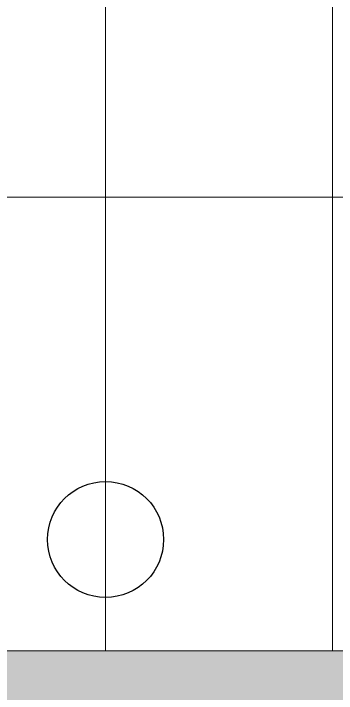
# Model space of a CAD drawing. Header units: millimetres. Extents: x 1499747 to 4230374, y -28481 to 441852.
# Drawn here: x 4051649 to 4052502, y 363716 to 365514 of the extents above; entities that cross this region are included whole.
import ezdxf

# ---------------------------------------------------------------- set-up
doc = ezdxf.new("R2010")
doc.units = ezdxf.units.MM
doc.header["$MEASUREMENT"] = 0
doc.layers.add('Чертеж и Рисунок', color=7, linetype='Continuous')

msp = doc.modelspace()

# ---------------------------------------------------------------- hatches: boundary and pattern name
at = {"layer": 'Чертеж и Рисунок', "linetype": 'Continuous', "lineweight": 0, "true_color": 0x7f7f7f}
for points in [[(4051441.96908, 363828.35626), (4051441.96908, 359728.35), (4051941.96985, 359728.35), (4051941.96985, 363828.35626)], [(4051941.96985, 363828.35626), (4051941.96985, 363628.35595), (4054391.97359, 363628.35595), (4054391.97359, 363828.35626)]]:
    msp.add_hatch(color=8, dxfattribs=at).paths.add_polyline_path(points)

# ---------------------------------------------------------------- linework, layer by layer
at = {"color": 4, "lineweight": 30}
msp.add_circle((4051891.76977, 364122.94576), 153.33953, dxfattribs=at)
at = {"layer": 'Чертеж и Рисунок', "color": 253, "linetype": 'Continuous', "lineweight": 5, "true_color": 0xaaaaaa}
for points in [[(4051891.76977, 368578.36352), (4051891.76977, 363828.35626)], [(4052491.77069, 368578.36352), (4052491.77069, 363828.35626)], [(4051366.96897, 365027.95809), (4052666.97095, 365027.95809)]]:
    msp.add_lwpolyline(points, dxfattribs=at)
at = {"layer": 'Чертеж и Рисунок', "color": 7, "linetype": 'Continuous', "lineweight": 5}
msp.add_lwpolyline([(4051366.96897, 363828.35626), (4052666.97095, 363828.35626)], dxfattribs=at)
at = {"layer": 'Чертеж и Рисунок', "color": 1, "linetype": 'Continuous', "lineweight": 0}
msp.add_lwpolyline([(4051770.76958, 363828.35626), (4052299.97039, 363828.35626)], dxfattribs=at)

doc.saveas('drawing.dxf')
